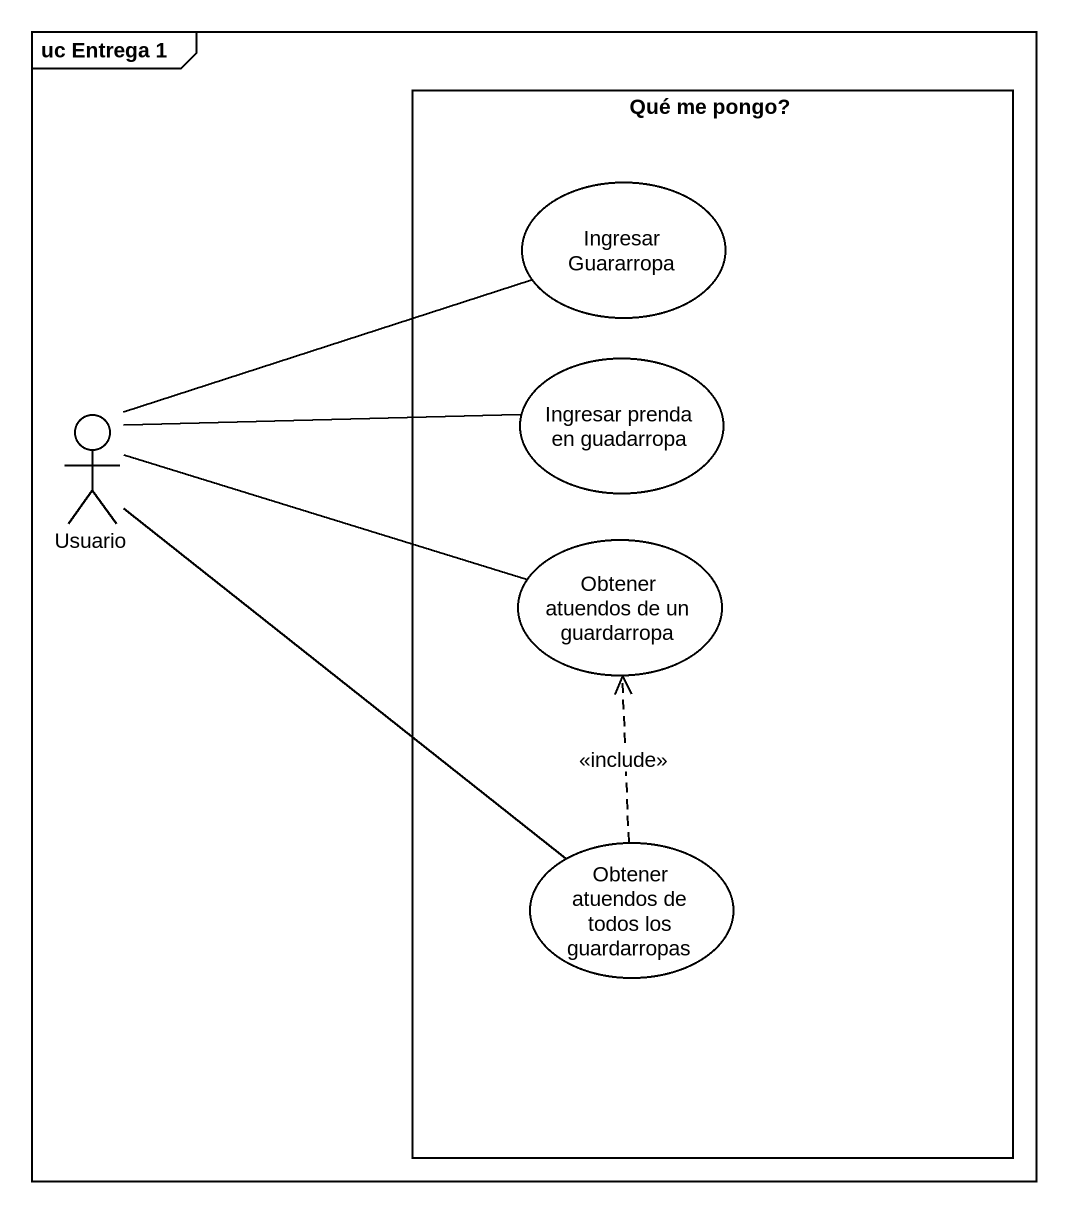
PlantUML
@startuml
mainframe uc Entrega 1
rectangle "Qué me pongo?" as Qué_me_pongo {
  usecase "Ingresar Guararropa" as Ingresar_Guararropa
  usecase "Ingresar prenda en guadarropa" as Ingresar_prenda_en
  usecase "Obtener atuendos de un guardarropa" as Obtener_atuendos_de_un
  usecase "Obtener atuendos de todos los guardarropas" as Obtener_atuendos_de_todos
}
actor Usuario
Usuario -right- Ingresar_Guararropa
Usuario -right- Ingresar_prenda_en
Usuario -right- Obtener_atuendos_de_un
Usuario -- Obtener_atuendos_de_todos
Obtener_atuendos_de_todos .up.> Obtener_atuendos_de_un : <<include>>
@enduml
